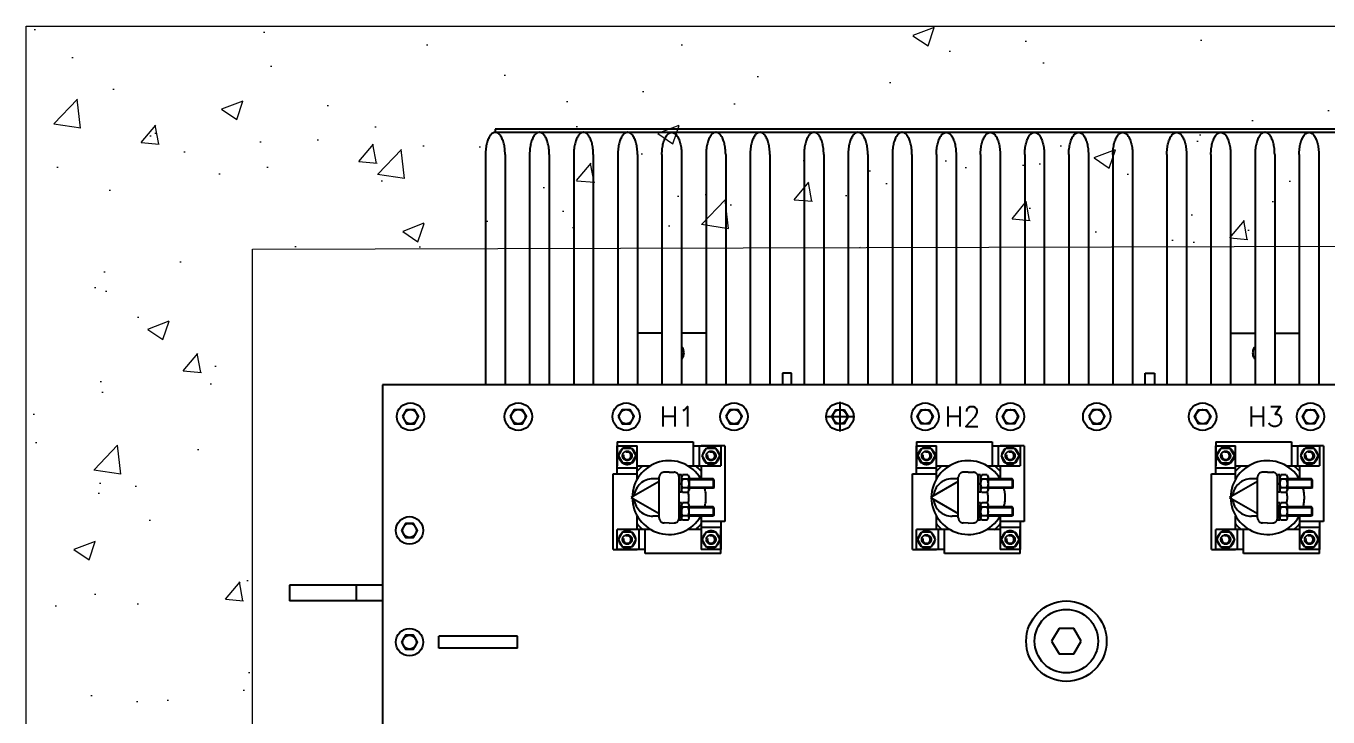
# Model space of a CAD drawing. Header units: millimetres. Extents: x 20 to 897, y 6 to 547.
# Drawn here: x 115.48 to 130.03, y 56.83 to 64.54 of the extents above; entities that cross this region are included whole.
import ezdxf
from ezdxf.enums import TextEntityAlignment as Align

# ---------------------------------------------------------------- set-up
doc = ezdxf.new("R2010")
doc.units = ezdxf.units.MM
doc.linetypes.add('PHANTOM', pattern=[2.5, 1.25, -0.25, 0.25, -0.25, 0.25, -0.25])
doc.layers.get('0').update_dxf_attribs({"color": 162})
doc.layers.add('EQUIPO', color=4, linetype='Continuous', lineweight=20)
doc.layers.add('TIERRA', color=214, linetype='PHANTOM', lineweight=25)
doc.styles.add('ROMANS', font='romans.shx', dxfattribs={"height": 0.1})

# ---------------------------------------------------------------- blocks, each defined once
blk = doc.blocks.new('A$C698D62B2')
at = {"color": 150}
for p, q in [((0.1999, 1.0207), (0.1999, 0.7857)), ((0.2199, 1.0207), (0.2199, 0.7857)), ((0.2449, 1.0207), (0.2449, 0.7857)), ((0.2649, 1.0207), (0.2649, 0.7857)), ((0.2899, 1.0207), (0.2899, 0.7857)), ((0.3099, 1.0207), (0.3099, 0.7857)), ((0.3349, 1.0207), (0.3349, 0.7857)), ((0.3549, 1.0207), (0.3549, 0.7857)), ((0.3799, 1.0207), (0.3799, 0.7857)), ((0.3999, 1.0207), (0.3999, 0.7857)), ((0.4249, 1.0207), (0.4249, 0.7857)), ((0.4449, 1.0207), (0.4449, 0.7857)), ((0.4699, 1.0207), (0.4699, 0.7857)), ((0.4899, 1.0207), (0.4899, 0.7857)), ((0.5249, 1.0207), (0.5249, 0.7857)), ((0.5449, 1.0207), (0.5449, 0.7857)), ((0.5699, 1.0207), (0.5699, 0.7857)), ((0.5899, 1.0207), (0.5899, 0.7857)), ((0.6149, 1.0207), (0.6149, 0.7857)), ((0.6349, 1.0207), (0.6349, 0.7857)), ((0.6599, 1.0207), (0.6599, 0.7857)), ((0.6799, 1.0207), (0.6799, 0.7857)), ((0.7049, 1.0207), (0.7049, 0.7857)), ((0.7249, 1.0207), (0.7249, 0.7857)), ((0.7499, 1.0207), (0.7499, 0.7857)), ((0.7699, 1.0207), (0.7699, 0.7857)), ((0.7949, 1.0207), (0.7949, 0.7857)), ((0.8149, 1.0207), (0.8149, 0.7857)), ((0.8399, 1.0207), (0.8399, 0.7857)), ((0.8599, 1.0207), (0.8599, 0.7857)), ((0.8949, 1.0207), (0.8949, 0.7857)), ((0.9149, 1.0207), (0.9149, 0.7857)), ((0.9399, 1.0207), (0.9399, 0.7857)), ((0.9599, 1.0207), (0.9599, 0.7857)), ((0.9849, 1.0207), (0.9849, 0.7857)), ((1.0049, 1.0207), (1.0049, 0.7857)), ((1.0299, 1.0207), (1.0299, 0.7857)), ((1.0499, 1.0207), (1.0499, 0.7857)), ((0.3799, 0.8382), (0.3549, 0.8382)), ((0.4249, 0.8382), (0.3999, 0.8382)), ((0.9599, 0.8382), (0.9849, 0.8382)), ((1.0049, 0.8382), (1.0299, 0.8382)), ((0.3343, 0.7275), (0.4117, 0.7275)), ((0.3343, 0.7275), (0.3343, 0.7031)), ((0.3343, 0.7235), (0.3547, 0.7235)), ((0.3343, 0.695), (0.3343, 0.7235)), ((0.3547, 0.6896), (0.3547, 0.7235)), ((0.4117, 0.7275), (0.4117, 0.7031)), ((0.4117, 0.7235), (0.4401, 0.7235)), ((0.4178, 0.7235), (0.4178, 0.7031)), ((0.4442, 0.7235), (0.4198, 0.7235)), ((0.4401, 0.7235), (0.4401, 0.7031)), ((0.4442, 0.7235), (0.4442, 0.6462)), ((0.6395, 0.7275), (0.7168, 0.7275)), ((0.6395, 0.7275), (0.6395, 0.7031)), ((0.6395, 0.7235), (0.6599, 0.7235)), ((0.6395, 0.695), (0.6395, 0.7235)), ((0.6599, 0.6896), (0.6599, 0.7235)), ((0.7168, 0.7275), (0.7168, 0.7031)), ((0.7168, 0.7235), (0.7453, 0.7235)), ((0.7229, 0.7235), (0.7229, 0.7031)), ((0.7494, 0.7235), (0.725, 0.7235)), ((0.7453, 0.7235), (0.7453, 0.7031)), ((0.7494, 0.7235), (0.7494, 0.6462)), ((0.9447, 0.7275), (1.022, 0.7275)), ((0.9447, 0.7275), (0.9447, 0.7031)), ((0.9447, 0.7235), (0.965, 0.7235)), ((0.9447, 0.695), (0.9447, 0.7235)), ((0.965, 0.6896), (0.965, 0.7235)), ((1.022, 0.7275), (1.022, 0.7031)), ((1.022, 0.7235), (1.0505, 0.7235)), ((1.0281, 0.7235), (1.0281, 0.7031)), ((1.0546, 0.7235), (1.0302, 0.7235)), ((1.0505, 0.7235), (1.0505, 0.7031)), ((1.0546, 0.7235), (1.0546, 0.6462)), ((0.3303, 0.6177), (0.3303, 0.695)), ((0.3303, 0.695), (0.3547, 0.695)), ((0.3343, 0.7011), (0.3547, 0.7011)), ((0.3547, 0.7031), (0.3682, 0.7031)), ((0.3771, 0.6499), (0.3771, 0.6914)), ((0.3872, 0.6967), (0.382, 0.6965)), ((0.3872, 0.6967), (0.3925, 0.6965)), ((0.3974, 0.6762), (0.3974, 0.6937)), ((0.3997, 0.6937), (0.3974, 0.6937)), ((0.3974, 0.6499), (0.3974, 0.6914)), ((0.4009, 0.6938), (0.3997, 0.6916)), ((0.3997, 0.6762), (0.3997, 0.6937)), ((0.3997, 0.6916), (0.3997, 0.6782)), ((0.4064, 0.6938), (0.4009, 0.6938)), ((0.4063, 0.7031), (0.4401, 0.7031)), ((0.4064, 0.6938), (0.4077, 0.6916)), ((0.4077, 0.6916), (0.4077, 0.6782)), ((0.4198, 0.7031), (0.4198, 0.6898)), ((0.6355, 0.6177), (0.6355, 0.695)), ((0.6355, 0.695), (0.6599, 0.695)), ((0.6395, 0.7011), (0.6599, 0.7011)), ((0.6599, 0.7031), (0.6734, 0.7031)), ((0.6822, 0.6499), (0.6822, 0.6914)), ((0.6924, 0.6967), (0.6872, 0.6965)), ((0.6924, 0.6967), (0.6977, 0.6965)), ((0.7026, 0.6762), (0.7026, 0.6937)), ((0.7048, 0.6937), (0.7026, 0.6937)), ((0.7026, 0.6499), (0.7026, 0.6914)), ((0.7061, 0.6938), (0.7048, 0.6916)), ((0.7048, 0.6762), (0.7048, 0.6937)), ((0.7048, 0.6916), (0.7048, 0.6782)), ((0.7116, 0.6938), (0.7061, 0.6938)), ((0.7115, 0.7031), (0.7453, 0.7031)), ((0.7116, 0.6938), (0.7128, 0.6916)), ((0.7128, 0.6916), (0.7128, 0.6782)), ((0.725, 0.7031), (0.725, 0.6898)), ((0.9406, 0.6177), (0.9406, 0.695)), ((0.9406, 0.695), (0.965, 0.695)), ((0.9447, 0.7011), (0.965, 0.7011)), ((0.965, 0.7031), (0.9786, 0.7031)), ((0.9874, 0.6499), (0.9874, 0.6914)), ((0.9976, 0.6967), (0.9923, 0.6965)), ((0.9976, 0.6967), (1.0029, 0.6965)), ((1.0078, 0.6762), (1.0078, 0.6937)), ((1.01, 0.6937), (1.0078, 0.6937)), ((1.0078, 0.6499), (1.0078, 0.6914)), ((1.0113, 0.6938), (1.01, 0.6916)), ((1.01, 0.6762), (1.01, 0.6937)), ((1.01, 0.6916), (1.01, 0.6782)), ((1.0167, 0.6938), (1.0113, 0.6938)), ((1.0167, 0.7031), (1.0505, 0.7031)), ((1.0167, 0.6938), (1.018, 0.6916)), ((1.018, 0.6916), (1.018, 0.6782)), ((1.0302, 0.7031), (1.0302, 0.6898)), ((0.3771, 0.6869), (0.3486, 0.6707)), ((0.3771, 0.6898), (0.3707, 0.6898)), ((0.3771, 0.6544), (0.3771, 0.6869)), ((0.3997, 0.686), (0.3974, 0.6838)), ((0.4009, 0.676), (0.3997, 0.6782)), ((0.4064, 0.6894), (0.4009, 0.6894)), ((0.4064, 0.6805), (0.4009, 0.6805)), ((0.4064, 0.676), (0.4077, 0.6782)), ((0.432, 0.6898), (0.4077, 0.6898)), ((0.433, 0.6887), (0.4077, 0.6887)), ((0.433, 0.6811), (0.4077, 0.6811)), ((0.432, 0.6801), (0.4077, 0.6801)), ((0.432, 0.6898), (0.432, 0.6801)), ((0.433, 0.6887), (0.432, 0.6898)), ((0.433, 0.6811), (0.432, 0.6801)), ((0.433, 0.6811), (0.433, 0.6887)), ((0.6822, 0.6869), (0.6538, 0.6707)), ((0.6822, 0.6898), (0.6759, 0.6898)), ((0.6822, 0.6544), (0.6822, 0.6869)), ((0.7048, 0.686), (0.7026, 0.6838)), ((0.7061, 0.676), (0.7048, 0.6782)), ((0.7116, 0.6894), (0.7061, 0.6894)), ((0.7116, 0.6805), (0.7061, 0.6805)), ((0.7116, 0.676), (0.7128, 0.6782)), ((0.7372, 0.6898), (0.7128, 0.6898)), ((0.7382, 0.6887), (0.7128, 0.6887)), ((0.7382, 0.6811), (0.7128, 0.6811)), ((0.7372, 0.6801), (0.7128, 0.6801)), ((0.7372, 0.6898), (0.7372, 0.6801)), ((0.7382, 0.6887), (0.7372, 0.6898)), ((0.7382, 0.6811), (0.7372, 0.6801)), ((0.7382, 0.6811), (0.7382, 0.6887)), ((0.9874, 0.6869), (0.9589, 0.6707)), ((0.9874, 0.6898), (0.9811, 0.6898)), ((0.9874, 0.6544), (0.9874, 0.6869)), ((1.01, 0.686), (1.0078, 0.6838)), ((1.0113, 0.676), (1.01, 0.6782)), ((1.0167, 0.6894), (1.0113, 0.6894)), ((1.0167, 0.6805), (1.0113, 0.6805)), ((1.0167, 0.676), (1.018, 0.6782)), ((1.0424, 0.6898), (1.018, 0.6898)), ((1.0434, 0.6887), (1.018, 0.6887)), ((1.0434, 0.6811), (1.018, 0.6811)), ((1.0424, 0.6801), (1.018, 0.6801)), ((1.0424, 0.6898), (1.0424, 0.6801)), ((1.0434, 0.6887), (1.0424, 0.6898)), ((1.0434, 0.6811), (1.0424, 0.6801)), ((1.0434, 0.6811), (1.0434, 0.6887)), ((0.3486, 0.6707), (0.3771, 0.6544)), ((0.3997, 0.6762), (0.3974, 0.6762)), ((0.3974, 0.6652), (0.3974, 0.6477)), ((0.3997, 0.6652), (0.3974, 0.6652)), ((0.4009, 0.6654), (0.3997, 0.6631)), ((0.3997, 0.6652), (0.3997, 0.6477)), ((0.4064, 0.676), (0.4009, 0.676)), ((0.4064, 0.6654), (0.4009, 0.6654)), ((0.4064, 0.6654), (0.4077, 0.6631)), ((0.6538, 0.6707), (0.6822, 0.6544)), ((0.7048, 0.6762), (0.7026, 0.6762)), ((0.7026, 0.6652), (0.7026, 0.6477)), ((0.7048, 0.6652), (0.7026, 0.6652)), ((0.7061, 0.6654), (0.7048, 0.6631)), ((0.7048, 0.6652), (0.7048, 0.6477)), ((0.7116, 0.676), (0.7061, 0.676)), ((0.7116, 0.6654), (0.7061, 0.6654)), ((0.7116, 0.6654), (0.7128, 0.6631)), ((0.9589, 0.6707), (0.9874, 0.6544)), ((1.01, 0.6762), (1.0078, 0.6762)), ((1.0078, 0.6652), (1.0078, 0.6477)), ((1.01, 0.6652), (1.0078, 0.6652)), ((1.0113, 0.6654), (1.01, 0.6631)), ((1.01, 0.6652), (1.01, 0.6477)), ((1.0167, 0.676), (1.0113, 0.676)), ((1.0167, 0.6654), (1.0113, 0.6654)), ((1.0167, 0.6654), (1.018, 0.6631)), ((0.3547, 0.638), (0.3547, 0.6518)), ((0.3771, 0.6516), (0.3707, 0.6516)), ((0.3997, 0.6553), (0.3974, 0.6575)), ((0.3997, 0.6497), (0.3997, 0.6631)), ((0.4064, 0.6609), (0.4009, 0.6609)), ((0.4064, 0.652), (0.4009, 0.652)), ((0.4077, 0.6497), (0.4077, 0.6631)), ((0.432, 0.6613), (0.4077, 0.6613)), ((0.433, 0.6603), (0.4077, 0.6603)), ((0.433, 0.6526), (0.4077, 0.6526)), ((0.432, 0.6516), (0.4077, 0.6516)), ((0.4198, 0.6516), (0.4198, 0.6177)), ((0.432, 0.6613), (0.432, 0.6516)), ((0.433, 0.6603), (0.432, 0.6613)), ((0.433, 0.6526), (0.432, 0.6516)), ((0.433, 0.6526), (0.433, 0.6603)), ((0.6599, 0.638), (0.6599, 0.6518)), ((0.6822, 0.6516), (0.6759, 0.6516)), ((0.7048, 0.6553), (0.7026, 0.6575)), ((0.7048, 0.6497), (0.7048, 0.6631)), ((0.7116, 0.6609), (0.7061, 0.6609)), ((0.7116, 0.652), (0.7061, 0.652)), ((0.7128, 0.6497), (0.7128, 0.6631)), ((0.7372, 0.6613), (0.7128, 0.6613)), ((0.7382, 0.6603), (0.7128, 0.6603)), ((0.7382, 0.6526), (0.7128, 0.6526)), ((0.7372, 0.6516), (0.7128, 0.6516)), ((0.725, 0.6516), (0.725, 0.6177)), ((0.7372, 0.6613), (0.7372, 0.6516)), ((0.7382, 0.6603), (0.7372, 0.6613)), ((0.7382, 0.6526), (0.7372, 0.6516)), ((0.7382, 0.6526), (0.7382, 0.6603)), ((0.965, 0.638), (0.965, 0.6518)), ((0.9874, 0.6516), (0.9811, 0.6516)), ((1.01, 0.6553), (1.0078, 0.6575)), ((1.01, 0.6497), (1.01, 0.6631)), ((1.0167, 0.6609), (1.0113, 0.6609)), ((1.0167, 0.652), (1.0113, 0.652)), ((1.018, 0.6497), (1.018, 0.6631)), ((1.0424, 0.6613), (1.018, 0.6613)), ((1.0434, 0.6603), (1.018, 0.6603)), ((1.0434, 0.6526), (1.018, 0.6526)), ((1.0424, 0.6516), (1.018, 0.6516)), ((1.0302, 0.6516), (1.0302, 0.6177)), ((1.0424, 0.6613), (1.0424, 0.6516)), ((1.0434, 0.6603), (1.0424, 0.6613)), ((1.0434, 0.6526), (1.0424, 0.6516)), ((1.0434, 0.6526), (1.0434, 0.6603)), ((0.3343, 0.6177), (0.3343, 0.638)), ((0.3685, 0.638), (0.3343, 0.638)), ((0.3567, 0.6177), (0.3567, 0.638)), ((0.3628, 0.6136), (0.3628, 0.638)), ((0.3872, 0.6446), (0.382, 0.6448)), ((0.3872, 0.6446), (0.3925, 0.6448)), ((0.3997, 0.6477), (0.3974, 0.6477)), ((0.4009, 0.6475), (0.3997, 0.6497)), ((0.4064, 0.6475), (0.4009, 0.6475)), ((0.4198, 0.638), (0.406, 0.638)), ((0.4064, 0.6475), (0.4077, 0.6497)), ((0.4442, 0.6462), (0.4198, 0.6462)), ((0.4401, 0.6401), (0.4198, 0.6401)), ((0.4401, 0.6462), (0.4401, 0.6177)), ((0.4401, 0.6136), (0.4401, 0.638)), ((0.6737, 0.638), (0.6395, 0.638)), ((0.6395, 0.6177), (0.6395, 0.638)), ((0.6619, 0.6177), (0.6619, 0.638)), ((0.668, 0.6136), (0.668, 0.638)), ((0.6924, 0.6446), (0.6872, 0.6448)), ((0.6924, 0.6446), (0.6977, 0.6448)), ((0.7048, 0.6477), (0.7026, 0.6477)), ((0.7061, 0.6475), (0.7048, 0.6497)), ((0.7116, 0.6475), (0.7061, 0.6475)), ((0.725, 0.638), (0.7112, 0.638)), ((0.7116, 0.6475), (0.7128, 0.6497)), ((0.7494, 0.6462), (0.725, 0.6462)), ((0.7453, 0.6401), (0.725, 0.6401)), ((0.7453, 0.6462), (0.7453, 0.6177)), ((0.7453, 0.6136), (0.7453, 0.638)), ((0.9447, 0.6177), (0.9447, 0.638)), ((0.9789, 0.638), (0.9447, 0.638)), ((0.9671, 0.6177), (0.9671, 0.638)), ((0.9732, 0.6136), (0.9732, 0.638)), ((0.9976, 0.6446), (0.9923, 0.6448)), ((0.9976, 0.6446), (1.0029, 0.6448)), ((1.01, 0.6477), (1.0078, 0.6477)), ((1.0113, 0.6475), (1.01, 0.6497)), ((1.0167, 0.6475), (1.0113, 0.6475)), ((1.0302, 0.638), (1.0163, 0.638)), ((1.0167, 0.6475), (1.018, 0.6497)), ((1.0546, 0.6462), (1.0302, 0.6462)), ((1.0505, 0.6401), (1.0302, 0.6401)), ((1.0505, 0.6462), (1.0505, 0.6177)), ((1.0505, 0.6136), (1.0505, 0.638)), ((0.3303, 0.6177), (0.3547, 0.6177)), ((0.3628, 0.6177), (0.3343, 0.6177)), ((0.4401, 0.6136), (0.3628, 0.6136)), ((0.4401, 0.6177), (0.4198, 0.6177)), ((0.6355, 0.6177), (0.6599, 0.6177)), ((0.668, 0.6177), (0.6395, 0.6177)), ((0.7453, 0.6136), (0.668, 0.6136)), ((0.7453, 0.6177), (0.725, 0.6177)), ((0.9406, 0.6177), (0.965, 0.6177)), ((0.9732, 0.6177), (0.9447, 0.6177)), ((1.0505, 0.6136), (0.9732, 0.6136)), ((1.0505, 0.6177), (1.0302, 0.6177)), ((0.0949, 0.5812), (0, 0.5812)), ((0, 0.5812), (0, 0.5652)), ((0.0681, 0.5812), (0.0681, 0.5652)), ((0.0949, 0.5652), (0, 0.5652)), ((0.2324, 0.5292), (0.1524, 0.5292)), ((0.1524, 0.5172), (0.1524, 0.5292)), ((0.2324, 0.5172), (0.2324, 0.5292)), ((0.2324, 0.5172), (0.1524, 0.5172))]:
    blk.add_line(p, q, dxfattribs=at)
at = {"color": 150, "linetype": 'Continuous'}
for p, q in [((0.5614, 0.7683), (0.5614, 0.7381)), ((0.5463, 0.7532), (0.5765, 0.7532))]:
    blk.add_line(p, q, dxfattribs=at)
at = {"color": 150}
for points in [[(0.2099, 1.0432), (1.1749, 1.0432), (1.1749, 1.0463), (0.2099, 1.0463)], [(0.0949, 0.2607), (1.2899, 0.2607), (1.2899, 0.7857), (0.0949, 0.7857)], [(0.3356, 0.7133), (0.3401, 0.721), (0.349, 0.721), (0.3534, 0.7133), (0.349, 0.7056), (0.3401, 0.7056)], [(0.421, 0.7133), (0.4255, 0.721), (0.4344, 0.721), (0.4389, 0.7133), (0.4344, 0.7056), (0.4255, 0.7056)], [(0.6408, 0.7133), (0.6452, 0.721), (0.6542, 0.721), (0.6586, 0.7133), (0.6542, 0.7056), (0.6452, 0.7056)], [(0.7262, 0.7133), (0.7307, 0.721), (0.7396, 0.721), (0.7441, 0.7133), (0.7396, 0.7056), (0.7307, 0.7056)], [(0.9459, 0.7133), (0.9504, 0.721), (0.9593, 0.721), (0.9638, 0.7133), (0.9593, 0.7056), (0.9504, 0.7056)], [(1.0314, 0.7133), (1.0359, 0.721), (1.0448, 0.721), (1.0493, 0.7133), (1.0448, 0.7056), (1.0359, 0.7056)], [(0.3356, 0.6279), (0.3401, 0.6356), (0.349, 0.6356), (0.3534, 0.6279), (0.349, 0.6201), (0.3401, 0.6201)], [(0.421, 0.6279), (0.4255, 0.6356), (0.4344, 0.6356), (0.4389, 0.6279), (0.4344, 0.6201), (0.4255, 0.6201)], [(0.6408, 0.6279), (0.6452, 0.6356), (0.6542, 0.6356), (0.6586, 0.6279), (0.6542, 0.6201), (0.6452, 0.6201)], [(0.7262, 0.6279), (0.7307, 0.6356), (0.7396, 0.6356), (0.7441, 0.6279), (0.7396, 0.6201), (0.7307, 0.6201)], [(0.9459, 0.6279), (0.9504, 0.6356), (0.9593, 0.6356), (0.9638, 0.6279), (0.9593, 0.6201), (0.9504, 0.6201)], [(1.0314, 0.6279), (1.0359, 0.6356), (1.0448, 0.6356), (1.0493, 0.6279), (1.0448, 0.6201), (1.0359, 0.6201)], [(0.7774, 0.5242), (0.7849, 0.5112), (0.7999, 0.5112), (0.8074, 0.5242), (0.7999, 0.5372), (0.7849, 0.5372)]]:
    blk.add_lwpolyline(points, close=True, dxfattribs=at)
for points in [[(0.5122, 0.7857), (0.5122, 0.7974), (0.5027, 0.7974), (0.5027, 0.7857)], [(0.8727, 0.7857), (0.8727, 0.7974), (0.8822, 0.7974), (0.8822, 0.7857)]]:
    blk.add_lwpolyline(points, dxfattribs=at)
at = {"color": 150, "linetype": 'Continuous'}
for points in [[(0.1152, 0.7532), (0.1193, 0.746), (0.1276, 0.746), (0.1317, 0.7532), (0.1276, 0.7603), (0.1193, 0.7603)], [(0.2252, 0.7532), (0.2293, 0.746), (0.2376, 0.746), (0.2417, 0.7532), (0.2376, 0.7603), (0.2293, 0.7603)], [(0.3352, 0.7532), (0.3393, 0.746), (0.3476, 0.746), (0.3517, 0.7532), (0.3476, 0.7603), (0.3393, 0.7603)], [(0.4452, 0.7532), (0.4493, 0.746), (0.4576, 0.746), (0.4617, 0.7532), (0.4576, 0.7603), (0.4493, 0.7603)], [(0.5697, 0.7532), (0.5656, 0.746), (0.5573, 0.746), (0.5532, 0.7532), (0.5573, 0.7603), (0.5656, 0.7603)], [(0.6567, 0.7532), (0.6526, 0.746), (0.6443, 0.746), (0.6402, 0.7532), (0.6443, 0.7603), (0.6526, 0.7603)], [(0.7437, 0.7532), (0.7396, 0.746), (0.7313, 0.746), (0.7272, 0.7532), (0.7313, 0.7603), (0.7396, 0.7603)], [(0.8152, 0.7532), (0.8193, 0.746), (0.8275, 0.746), (0.8317, 0.7532), (0.8275, 0.7603), (0.8193, 0.7603)], [(0.9397, 0.7532), (0.9355, 0.746), (0.9273, 0.746), (0.9232, 0.7532), (0.9273, 0.7603), (0.9355, 0.7603)], [(1.0497, 0.7532), (1.0455, 0.746), (1.0373, 0.746), (1.0332, 0.7532), (1.0373, 0.7603), (1.0455, 0.7603)], [(0.1142, 0.6372), (0.1183, 0.63), (0.1266, 0.63), (0.1307, 0.6372), (0.1266, 0.6443), (0.1183, 0.6443)], [(0.1142, 0.5232), (0.1183, 0.516), (0.1266, 0.516), (0.1307, 0.5232), (0.1266, 0.5303), (0.1183, 0.5303)]]:
    blk.add_lwpolyline(points, close=True, dxfattribs=at)
for centre, radius in [((0.1234, 0.7532), 0.014), ((0.1234, 0.7532), 0.00715), ((0.2334, 0.7532), 0.014), ((0.2334, 0.7532), 0.00715), ((0.3434, 0.7532), 0.014), ((0.3434, 0.7532), 0.00715), ((0.4534, 0.7532), 0.014), ((0.4534, 0.7532), 0.00715), ((0.5614, 0.7532), 0.014), ((0.5614, 0.7532), 0.00715), ((0.6484, 0.7532), 0.014), ((0.6484, 0.7532), 0.00715), ((0.7354, 0.7532), 0.014), ((0.7354, 0.7532), 0.00715), ((0.8234, 0.7532), 0.014), ((0.8234, 0.7532), 0.00715), ((0.9314, 0.7532), 0.014), ((0.9314, 0.7532), 0.00715), ((1.0414, 0.7532), 0.014), ((1.0414, 0.7532), 0.00715), ((0.1224, 0.6372), 0.014), ((0.1224, 0.6372), 0.00715), ((0.1224, 0.5232), 0.014), ((0.1224, 0.5232), 0.00715)]:
    blk.add_circle(centre, radius, dxfattribs=at)
at = {"color": 150}
for centre, radius in [((0.3445, 0.7133), 0.00484), ((0.43, 0.7133), 0.00484), ((0.6497, 0.7133), 0.00484), ((0.7351, 0.7133), 0.00484), ((0.9549, 0.7133), 0.00484), ((1.0403, 0.7133), 0.00484), ((0.3445, 0.6279), 0.00484), ((0.43, 0.6279), 0.00484), ((0.6497, 0.6279), 0.00484), ((0.7351, 0.6279), 0.00484), ((0.9549, 0.6279), 0.00484), ((1.0403, 0.6279), 0.00484), ((0.7924, 0.5242), 0.041), ((0.7924, 0.5242), 0.0324)]:
    blk.add_circle(centre, radius, dxfattribs=at)
for centre, radius, start, end in [((0.3924, 0.8182), 0.01, 318.5904, 41.4096), ((0.9924, 0.8182), 0.01, 138.5904, 221.4096), ((0.3445, 0.7133), 0.00875, 122.0856, 177.9144), ((0.3445, 0.7133), 0.00875, 62.0856, 117.9144), ((0.3445, 0.7133), 0.00383, 163.1103, 106.8897), ((0.3445, 0.7133), 0.00875, 2.0856, 57.9144), ((0.43, 0.7133), 0.00875, 122.0856, 177.9144), ((0.43, 0.7133), 0.00875, 62.0856, 117.9144), ((0.43, 0.7133), 0.00383, 163.1103, 106.8897), ((0.43, 0.7133), 0.00875, 2.0856, 57.9144), ((0.6497, 0.7133), 0.00875, 122.0856, 177.9144), ((0.6497, 0.7133), 0.00875, 62.0856, 117.9144), ((0.6497, 0.7133), 0.00383, 163.1103, 106.8897), ((0.6497, 0.7133), 0.00875, 2.0856, 57.9144), ((0.7351, 0.7133), 0.00875, 122.0856, 177.9144), ((0.7351, 0.7133), 0.00875, 62.0856, 117.9144), ((0.7351, 0.7133), 0.00383, 163.1103, 106.8897), ((0.7351, 0.7133), 0.00875, 2.0856, 57.9144), ((0.9549, 0.7133), 0.00875, 122.0856, 177.9144), ((0.9549, 0.7133), 0.00875, 62.0856, 117.9144), ((0.9549, 0.7133), 0.00383, 163.1103, 106.8897), ((0.9549, 0.7133), 0.00875, 2.0856, 57.9144), ((1.0403, 0.7133), 0.00875, 122.0856, 177.9144), ((1.0403, 0.7133), 0.00875, 62.0856, 117.9144), ((1.0403, 0.7133), 0.00383, 163.1103, 106.8897), ((1.0403, 0.7133), 0.00875, 2.0856, 57.9144), ((0.3445, 0.7133), 0.00875, 182.0856, 237.9144), ((0.3445, 0.7133), 0.00875, 242.0856, 297.9144), ((0.3445, 0.7133), 0.00875, 302.0856, 357.9144), ((0.3872, 0.6707), 0.0376, 30.4705, 329.5295), ((0.43, 0.7133), 0.00875, 182.0856, 237.9144), ((0.43, 0.7133), 0.00875, 242.0856, 297.9144), ((0.43, 0.7133), 0.00875, 302.0856, 357.9144), ((0.6497, 0.7133), 0.00875, 182.0856, 237.9144), ((0.6497, 0.7133), 0.00875, 242.0856, 297.9144), ((0.6497, 0.7133), 0.00875, 302.0856, 357.9144), ((0.6924, 0.6707), 0.0376, 30.4705, 329.5295), ((0.7351, 0.7133), 0.00875, 182.0856, 237.9144), ((0.7351, 0.7133), 0.00875, 242.0856, 297.9144), ((0.7351, 0.7133), 0.00875, 302.0856, 357.9144), ((0.9549, 0.7133), 0.00875, 182.0856, 237.9144), ((0.9549, 0.7133), 0.00875, 242.0856, 297.9144), ((0.9549, 0.7133), 0.00875, 302.0856, 357.9144), ((0.9976, 0.6707), 0.0376, 30.4705, 329.5295), ((1.0403, 0.7133), 0.00875, 182.0856, 237.9144), ((1.0403, 0.7133), 0.00875, 242.0856, 297.9144), ((1.0403, 0.7133), 0.00875, 302.0856, 357.9144), ((0.3872, 0.6706), 0.0422, 129.5486, 140.4514), ((0.3822, 0.6914), 0.00509, 92, 180), ((0.3923, 0.6914), 0.00509, 0, 88), ((0.4024, 0.6917), 0.00273, 181.8296, 238.1704), ((0.4049, 0.6917), 0.00273, 301.8296, 358.1704), ((0.3872, 0.6706), 0.0422, 39.5486, 50.4514), ((0.6924, 0.6706), 0.0422, 129.5486, 140.4514), ((0.6873, 0.6914), 0.00509, 92, 180), ((0.6975, 0.6914), 0.00509, 0, 88), ((0.7076, 0.6917), 0.00273, 181.8296, 238.1704), ((0.7101, 0.6917), 0.00273, 301.8296, 358.1704), ((0.6924, 0.6706), 0.0422, 39.5486, 50.4514), ((0.9976, 0.6706), 0.0422, 129.5486, 140.4514), ((0.9925, 0.6914), 0.00509, 92, 180), ((1.0027, 0.6914), 0.00509, 0, 88), ((1.0127, 0.6917), 0.00273, 181.8296, 238.1704), ((1.0153, 0.6917), 0.00273, 301.8296, 358.1704), ((0.9976, 0.6706), 0.0422, 39.5486, 50.4514), ((0.3707, 0.6707), 0.0191, 90, 174.6124), ((0.408, 0.6849), 0.00837, 147.7958, 212.2042), ((0.4024, 0.6781), 0.00273, 121.8296, 178.1704), ((0.3993, 0.6849), 0.00837, 327.7958, 32.2042), ((0.4049, 0.6781), 0.00273, 1.8296, 58.1704), ((0.3872, 0.6707), 0.0376, 345.5425, 14.4575), ((0.6759, 0.6707), 0.0191, 90, 174.6124), ((0.7132, 0.6849), 0.00837, 147.7958, 212.2042), ((0.7076, 0.6781), 0.00273, 121.8296, 178.1704), ((0.7045, 0.6849), 0.00837, 327.7958, 32.2042), ((0.7101, 0.6781), 0.00273, 1.8296, 58.1704), ((0.6924, 0.6707), 0.0376, 345.5425, 14.4575), ((0.9811, 0.6707), 0.0191, 90, 174.6124), ((1.0184, 0.6849), 0.00837, 147.7958, 212.2042), ((1.0127, 0.6781), 0.00273, 121.8296, 178.1704), ((1.0096, 0.6849), 0.00837, 327.7958, 32.2042), ((1.0153, 0.6781), 0.00273, 1.8296, 58.1704), ((0.9976, 0.6707), 0.0376, 345.5425, 14.4575), ((0.3707, 0.6707), 0.0191, 185.3876, 270), ((0.3872, 0.6706), 0.0203, 343.2992, 17.0494), ((0.6759, 0.6707), 0.0191, 185.3876, 270), ((0.6924, 0.6706), 0.0203, 343.2992, 17.0494), ((0.9811, 0.6707), 0.0191, 185.3876, 270), ((0.9976, 0.6706), 0.0203, 343.2992, 17.0494), ((0.4024, 0.6632), 0.00273, 181.8296, 238.1704), ((0.408, 0.6564), 0.00837, 147.7958, 212.2042), ((0.4024, 0.6496), 0.00273, 121.8296, 178.1704), ((0.4049, 0.6632), 0.00273, 301.8296, 358.1704), ((0.3993, 0.6564), 0.00837, 327.7958, 32.2042), ((0.4049, 0.6496), 0.00273, 1.8296, 58.1704), ((0.7076, 0.6632), 0.00273, 181.8296, 238.1704), ((0.7132, 0.6564), 0.00837, 147.7958, 212.2042), ((0.7076, 0.6496), 0.00273, 121.8296, 178.1704), ((0.7101, 0.6632), 0.00273, 301.8296, 358.1704), ((0.7045, 0.6564), 0.00837, 327.7958, 32.2042), ((0.7101, 0.6496), 0.00273, 1.8296, 58.1704), ((1.0127, 0.6632), 0.00273, 181.8296, 238.1704), ((1.0184, 0.6564), 0.00837, 147.7958, 212.2042), ((1.0127, 0.6496), 0.00273, 121.8296, 178.1704), ((1.0153, 0.6632), 0.00273, 301.8296, 358.1704), ((1.0096, 0.6564), 0.00837, 327.7958, 32.2042), ((1.0153, 0.6496), 0.00273, 1.8296, 58.1704), ((0.3872, 0.6706), 0.0422, 219.5486, 230.4514), ((0.3822, 0.6499), 0.00509, 180, 268), ((0.3923, 0.6499), 0.00509, 272, 0), ((0.3872, 0.6706), 0.0422, 309.5486, 320.4514), ((0.6924, 0.6706), 0.0422, 219.5486, 230.4514), ((0.6873, 0.6499), 0.00509, 180, 268), ((0.6975, 0.6499), 0.00509, 272, 0), ((0.6924, 0.6706), 0.0422, 309.5486, 320.4514), ((0.9976, 0.6706), 0.0422, 219.5486, 230.4514), ((0.9925, 0.6499), 0.00509, 180, 268), ((1.0027, 0.6499), 0.00509, 272, 0), ((0.9976, 0.6706), 0.0422, 309.5486, 320.4514), ((0.3445, 0.6279), 0.00875, 122.0856, 177.9144), ((0.3445, 0.6279), 0.00875, 182.0856, 237.9144), ((0.3445, 0.6279), 0.00875, 62.0856, 117.9144), ((0.3445, 0.6279), 0.00383, 163.1103, 106.8897), ((0.3445, 0.6279), 0.00875, 2.0856, 57.9144), ((0.3445, 0.6279), 0.00875, 302.0856, 357.9144), ((0.43, 0.6279), 0.00875, 122.0856, 177.9144), ((0.43, 0.6279), 0.00875, 182.0856, 237.9144), ((0.43, 0.6279), 0.00875, 62.0856, 117.9144), ((0.43, 0.6279), 0.00383, 163.1103, 106.8897), ((0.43, 0.6279), 0.00875, 2.0856, 57.9144), ((0.43, 0.6279), 0.00875, 302.0856, 357.9144), ((0.6497, 0.6279), 0.00875, 122.0856, 177.9144), ((0.6497, 0.6279), 0.00875, 182.0856, 237.9144), ((0.6497, 0.6279), 0.00875, 62.0856, 117.9144), ((0.6497, 0.6279), 0.00383, 163.1103, 106.8897), ((0.6497, 0.6279), 0.00875, 2.0856, 57.9144), ((0.6497, 0.6279), 0.00875, 302.0856, 357.9144), ((0.7351, 0.6279), 0.00875, 122.0856, 177.9144), ((0.7351, 0.6279), 0.00875, 182.0856, 237.9144), ((0.7351, 0.6279), 0.00875, 62.0856, 117.9144), ((0.7351, 0.6279), 0.00383, 163.1103, 106.8897), ((0.7351, 0.6279), 0.00875, 2.0856, 57.9144), ((0.7351, 0.6279), 0.00875, 302.0856, 357.9144), ((0.9549, 0.6279), 0.00875, 122.0856, 177.9144), ((0.9549, 0.6279), 0.00875, 182.0856, 237.9144), ((0.9549, 0.6279), 0.00875, 62.0856, 117.9144), ((0.9549, 0.6279), 0.00383, 163.1103, 106.8897), ((0.9549, 0.6279), 0.00875, 2.0856, 57.9144), ((0.9549, 0.6279), 0.00875, 302.0856, 357.9144), ((1.0403, 0.6279), 0.00875, 122.0856, 177.9144), ((1.0403, 0.6279), 0.00875, 182.0856, 237.9144), ((1.0403, 0.6279), 0.00875, 62.0856, 117.9144), ((1.0403, 0.6279), 0.00383, 163.1103, 106.8897), ((1.0403, 0.6279), 0.00875, 2.0856, 57.9144), ((1.0403, 0.6279), 0.00875, 302.0856, 357.9144), ((0.3445, 0.6279), 0.00875, 242.0856, 297.9144), ((0.43, 0.6279), 0.00875, 242.0856, 297.9144), ((0.6497, 0.6279), 0.00875, 242.0856, 297.9144), ((0.7351, 0.6279), 0.00875, 242.0856, 297.9144), ((0.9549, 0.6279), 0.00875, 242.0856, 297.9144), ((1.0403, 0.6279), 0.00875, 242.0856, 297.9144)]:
    blk.add_arc(centre, radius, start, end, dxfattribs=at)
for centre in [(0.2099, 1.0207), (0.2549, 1.0207), (0.2999, 1.0207), (0.3449, 1.0207), (0.4349, 1.0207), (0.4799, 1.0207), (0.5349, 1.0207), (0.5799, 1.0207), (0.6249, 1.0207), (0.9949, 1.0207)]:
    blk.add_ellipse(centre, major_axis=(0, 0.0225), ratio=0.444444, start_param=4.712389, end_param=7.853982, dxfattribs=at)
at = {"color": 150, "extrusion": (0, 0, -1)}
for centre in [(0.3899, 1.0207), (0.6699, 1.0207), (0.7149, 1.0207), (0.7599, 1.0207), (0.8049, 1.0207), (0.8499, 1.0207), (0.9049, 1.0207), (0.9499, 1.0207), (1.0399, 1.0207)]:
    blk.add_ellipse(centre, major_axis=(0, 0.0225), ratio=0.444444, start_param=4.712389, end_param=7.853982, dxfattribs=at)
at = {"color": 150, "style": 'ROMANS'}
for s, p in [('H1', (0.3955, 0.7431)), ('H2', (0.6864, 0.7431)), ('H3', (0.9957, 0.7431))]:
    blk.add_text(s, height=0.02035, dxfattribs=at).set_placement(p, align=Align.CENTER)

msp = doc.modelspace()

# ---------------------------------------------------------------- hatches: boundary and pattern name
at = {"layer": 'EQUIPO'}
h = msp.add_hatch(dxfattribs=at)
h.set_pattern_fill('AR-CONC', color=251, scale=0.013349)
h.set_pattern_definition([(50, (-5232.9775, -3440.8267), (2.43195555, -0.21276844), [0.2542956, -2.7972512]), (355, (-5232.9775, -3440.8267), (-0.4704591, 2.5503889), [0.20343645, -2.2378088]), (100.451445, (-5232.7748, -3440.8444), (1.96149645, 2.33762034), [0.216118, -2.3772997]), (46.1842, (-5232.9775, -3440.1486), (3.618593, -0.5612167), [0.3814433, -4.1958768]), (96.63556, (-5232.676, -3440.1953), (3.1690718, 3.3028539), [0.324177, -3.5659528]), (351.18415, (-5232.9775, -3440.1486), (3.1690718, 3.3028539), [0.3051542, -3.3566979]), (21, (-5232.6384, -3440.318), (2.02387754, -1.36512264), [0.2542956, -2.7972512]), (326, (-5232.6384, -3440.318), (0.8249859, 2.4586973), [0.20343645, -2.237801]), (71.451445, (-5232.4698, -3440.4318), (2.84886345, 1.0935746), [0.216118, -2.3772956]), (37.5, (-5232.9775, -3440.8267), (0.0412293, 1.1287124), [0, -2.2106761, 0, -2.27170704, 0, -2.24627748]), (7.5, (-5232.9775, -3440.8267), (0.89196555, 1.33729532), [0, -1.29521207, 0, -2.159817, 0, -0.8561284]), (327.5, (-5233.7336, -3440.8267), (1.80997832, -0.07647214), [0, -0.84765188, 0, -2.64467387, 0, -3.5092788]), (317.5, (-5234.0726, -3440.8267), (1.977354, 0.33941438), [0, -1.10194745, 0, -1.7563347, 0, -2.49209653])])
h.paths.add_polyline_path([(115.482, 64.544), (115.482, 50.545), (136.878, 50.545), (136.878, 64.544)])
h.paths.add_polyline_path([(118.011, 62.052), (134.285, 62.098), (134.171, 53.18), (118.011, 53.18)], flags=16)

# ---------------------------------------------------------------- linework, layer by layer
at = {"layer": 'EQUIPO', "color": 251}
for p, q in [((115.482, 50.545), (115.482, 64.544)), ((115.482, 64.544), (136.878, 64.544)), ((118.011, 62.052), (134.285, 62.098)), ((118.011, 53.18), (118.011, 62.052))]:
    msp.add_line(p, q, dxfattribs=at)

# ---------------------------------------------------------------- block references
at = {"layer": 'TIERRA', "xscale": 10.95129916951211, "yscale": 10.95129916951211, "zscale": 10.95129916951211}
msp.add_blockref('A$C698D62B2', (118.425, 51.933), dxfattribs=at)

doc.saveas('drawing.dxf')
